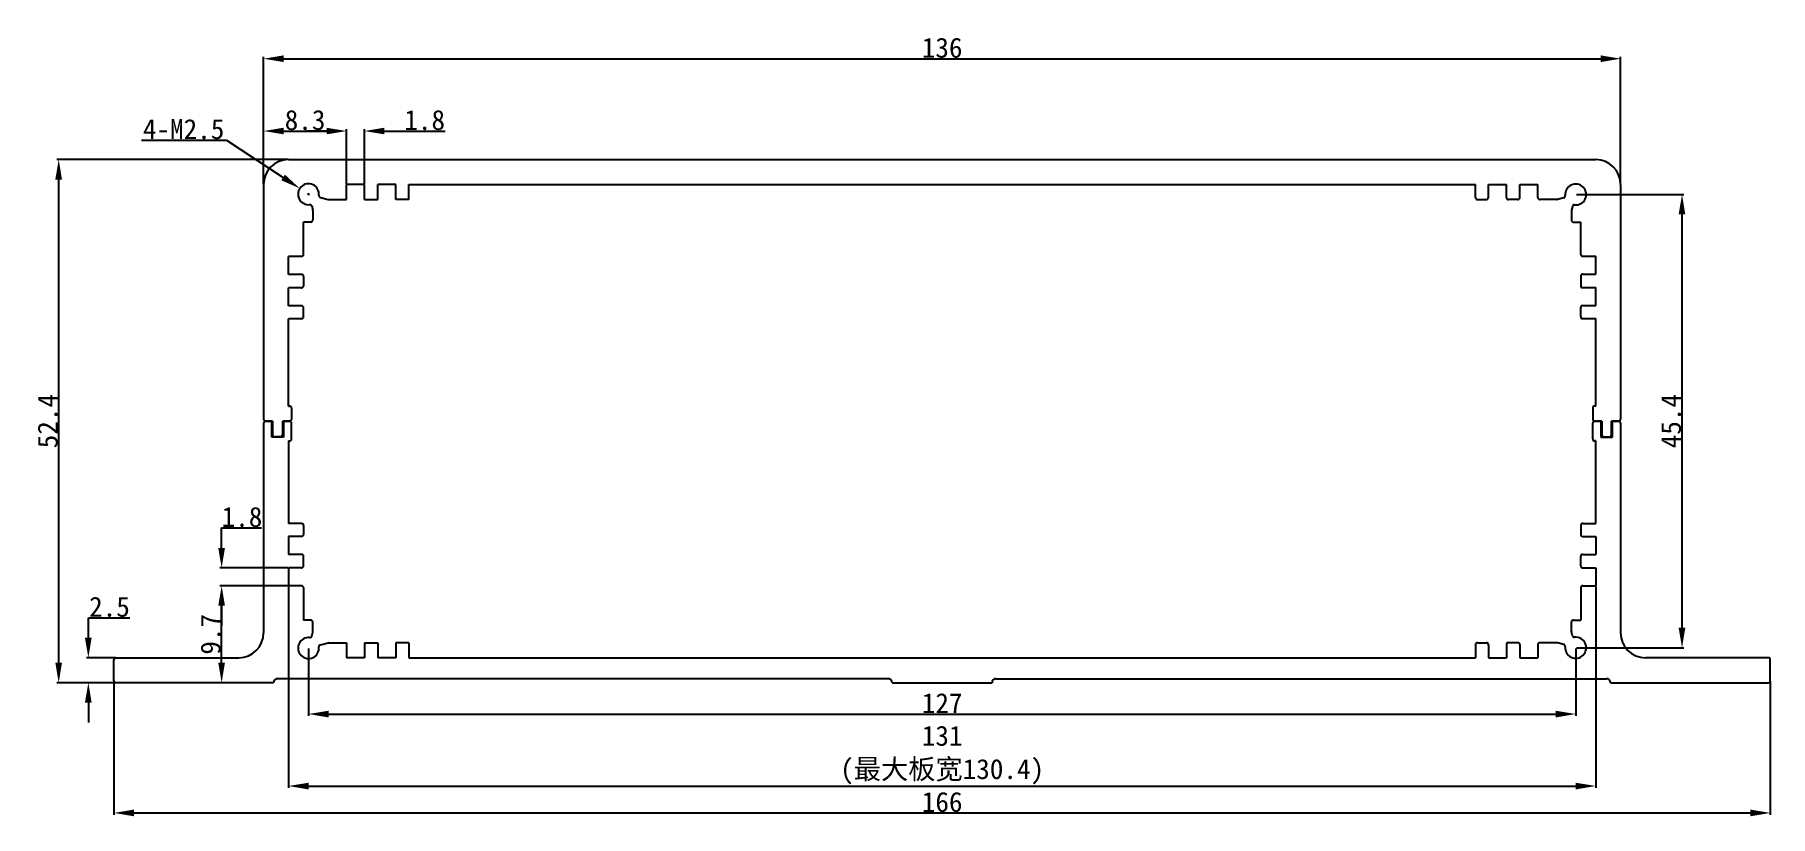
# Model space of a CAD drawing. Header units: inches. Extents: x 1073 to 1247, y 93 to 171.
import ezdxf

# ---------------------------------------------------------------- set-up
doc = ezdxf.new("R2010")
doc.units = ezdxf.units.IN
doc.header["$MEASUREMENT"] = 0
doc.header["$PDMODE"] = 3
for name, color, linetype, lineweight in [('1', 30, 'Continuous', 13), ('标注线', 7, 'Continuous', 13), ('粗实线', 7, 'Continuous', 25)]:
    doc.layers.add(name, color=color, linetype=linetype, lineweight=lineweight)
doc.styles.get("Standard").update_dxf_attribs({"font": 'simhei.ttf'})
doc.dimstyles.new('副本 Standard', dxfattribs={"dimtxt": 2, "dimasz": 2, "dimexe": 0.18, "dimexo": 0.0625, "dimgap": 0.09, "dimtad": 1, "dimtoh": 1, "dimdec": 7, "dimdsep": 46, "dimtxsty": 'Standard', "dimcen": 0.09, "dimadec": 0, "dimazin": 0, "dimtfac": 1, "dimtdec": 7, "dimtofl": 0, "dimtmove": 0, "dimatfit": 3, "dimfxl": 1, "dimtolj": 1, "dimtzin": 0, "dimarcsym": 0})

# ---------------------------------------------------------------- blocks, each defined once
blk = doc.blocks.new('*D106')
at = {"layer": 'Defpoints', "color": 0, "transparency": 16777216}
for p in [(1232, 168.5), (1096, 155.9), (1232, 155.9)]:
    blk.add_point(p, dxfattribs=at)
at = {"layer": '标注线', "color": 0, "lineweight": -2, "transparency": 16777216}
for p, q in [((1096, 155.96), (1096, 168.68)), ((1098, 168.5), (1230, 168.5)), ((1232, 155.96), (1232, 168.68))]:
    blk.add_line(p, q, dxfattribs=at)
at = {"layer": '标注线', "color": 0, "transparency": 16777216}
for points in [[(1098, 168.84), (1098, 168.17), (1096, 168.5)], [(1230, 168.84), (1230, 168.17), (1232, 168.5)]]:
    blk.add_solid(points, dxfattribs=at)
at = {"layer": '标注线', "color": 0, "transparency": 16777216, "insert": (1164, 169.59), "char_height": 2, "attachment_point": 5}
blk.add_mtext('\\A1;136', dxfattribs=at)
blk = doc.blocks.new('*D107')
at = {"layer": 'Defpoints', "color": 0, "transparency": 16777216}
for p in [(1075.46, 158.4), (1098.5, 158.4), (1081.2, 106)]:
    blk.add_point(p, dxfattribs=at)
at = {"layer": '标注线', "color": 0, "lineweight": -2, "transparency": 16777216}
for p, q in [((1098.43, 158.4), (1075.28, 158.4)), ((1075.46, 108), (1075.46, 156.4)), ((1081.13, 106), (1075.28, 106))]:
    blk.add_line(p, q, dxfattribs=at)
at = {"layer": '标注线', "color": 0, "transparency": 16777216}
for points in [[(1075.12, 156.4), (1075.79, 156.4), (1075.46, 158.4)], [(1075.12, 108), (1075.79, 108), (1075.46, 106)]]:
    blk.add_solid(points, dxfattribs=at)
at = {"layer": '标注线', "color": 0, "transparency": 16777216, "insert": (1074.37, 132.2), "char_height": 2, "attachment_point": 5, "rotation": 90}
blk.add_mtext('\\A1;52.4', dxfattribs=at)
blk = doc.blocks.new('*D110')
at = {"layer": 'Defpoints', "color": 0, "transparency": 16777216}
for p in [(1081, 106.2), (1247, 106.2), (1247, 92.95)]:
    blk.add_point(p, dxfattribs=at)
at = {"layer": '标注线', "color": 0, "lineweight": -2, "transparency": 16777216}
for p, q in [((1081, 106.14), (1081, 92.77)), ((1247, 106.14), (1247, 92.77)), ((1083, 92.95), (1245, 92.95))]:
    blk.add_line(p, q, dxfattribs=at)
at = {"layer": '标注线', "color": 0, "transparency": 16777216}
for points in [[(1083, 93.29), (1083, 92.62), (1081, 92.95)], [(1245, 93.29), (1245, 92.62), (1247, 92.95)]]:
    blk.add_solid(points, dxfattribs=at)
at = {"layer": '标注线', "color": 0, "transparency": 16777216, "insert": (1164, 94.04), "char_height": 2, "attachment_point": 5}
blk.add_mtext('\\A1;166', dxfattribs=at)
blk = doc.blocks.new('*D111')
at = {"layer": '1', "color": 0, "lineweight": -2, "transparency": 16777216}
for p, q in [((1098.5, 115.64), (1098.5, 95.47)), ((1229.5, 115.64), (1229.5, 95.47)), ((1100.5, 95.65), (1227.5, 95.65))]:
    blk.add_line(p, q, dxfattribs=at)
at = {"layer": '1', "color": 0, "transparency": 16777216}
for points in [[(1100.5, 95.98), (1100.5, 95.31), (1098.5, 95.65)], [(1227.5, 95.98), (1227.5, 95.31), (1229.5, 95.65)]]:
    blk.add_solid(points, dxfattribs=at)
at = {"layer": 'Defpoints', "color": 0, "transparency": 16777216}
for p in [(1098.5, 115.7), (1229.5, 115.7), (1229.5, 95.65)]:
    blk.add_point(p, dxfattribs=at)
at = {"layer": '1', "color": 0, "transparency": 16777216, "insert": (1164, 98.75), "char_height": 2, "attachment_point": 5}
blk.add_mtext('\\A1;131\\P(最大板宽130.4)', dxfattribs=at)
blk = doc.blocks.new('*D113')
at = {"layer": 'Defpoints', "color": 0, "transparency": 16777216}
for p in [(1078.43, 108.5), (1081.2, 108.5), (1081.2, 106)]:
    blk.add_point(p, dxfattribs=at)
at = {"layer": '标注线', "color": 0, "lineweight": -2, "transparency": 16777216}
for p, q in [((1078.43, 110.5), (1078.43, 112.5)), ((1078.43, 112.5), (1082.59, 112.5)), ((1081.13, 108.5), (1078.25, 108.5)), ((1081.13, 106), (1078.25, 106)), ((1078.43, 104), (1078.43, 102))]:
    blk.add_line(p, q, dxfattribs=at)
at = {"layer": '标注线', "color": 0, "transparency": 16777216}
for points in [[(1078.09, 110.5), (1078.76, 110.5), (1078.43, 108.5)], [(1078.09, 104), (1078.76, 104), (1078.43, 106)]]:
    blk.add_solid(points, dxfattribs=at)
at = {"layer": '标注线', "color": 0, "transparency": 16777216, "insert": (1080.55, 113.59), "char_height": 2, "attachment_point": 5}
blk.add_mtext('\\A1;2.5', dxfattribs=at)
blk = doc.blocks.new('*D114')
at = {"layer": 'Defpoints', "color": 0, "transparency": 16777216}
for p in [(1100.5, 109.47), (1227.5, 109.5), (1227.5, 102.86)]:
    blk.add_point(p, dxfattribs=at)
at = {"layer": '标注线', "color": 0, "lineweight": -2, "transparency": 16777216}
for p, q in [((1100.5, 109.41), (1100.5, 102.68)), ((1227.5, 109.44), (1227.5, 102.68)), ((1102.5, 102.86), (1225.5, 102.86))]:
    blk.add_line(p, q, dxfattribs=at)
at = {"layer": '标注线', "color": 0, "transparency": 16777216}
for points in [[(1102.5, 103.19), (1102.5, 102.52), (1100.5, 102.86)], [(1225.5, 103.19), (1225.5, 102.52), (1227.5, 102.86)]]:
    blk.add_solid(points, dxfattribs=at)
at = {"layer": '标注线', "color": 0, "transparency": 16777216, "insert": (1164, 103.95), "char_height": 2, "attachment_point": 5}
blk.add_mtext('\\A1;127', dxfattribs=at)
blk = doc.blocks.new('*D118')
at = {"layer": 'Defpoints', "color": 0, "transparency": 16777216}
for p in [(1227.5, 154.9), (1238.15, 154.9), (1227.5, 109.5)]:
    blk.add_point(p, dxfattribs=at)
at = {"layer": '标注线', "color": 0, "lineweight": -2, "transparency": 16777216}
for p, q in [((1227.56, 154.9), (1238.33, 154.9)), ((1238.15, 111.5), (1238.15, 152.9)), ((1227.56, 109.5), (1238.33, 109.5))]:
    blk.add_line(p, q, dxfattribs=at)
at = {"layer": '标注线', "color": 0, "transparency": 16777216}
for points in [[(1237.81, 152.9), (1238.48, 152.9), (1238.15, 154.9)], [(1237.81, 111.5), (1238.48, 111.5), (1238.15, 109.5)]]:
    blk.add_solid(points, dxfattribs=at)
at = {"layer": '标注线', "color": 0, "transparency": 16777216, "insert": (1237.06, 132.2), "char_height": 2, "attachment_point": 5, "rotation": 90}
blk.add_mtext('\\A1;45.4', dxfattribs=at)
blk = doc.blocks.new('*D120')
at = {"layer": 'Defpoints', "color": 0, "transparency": 16777216}
for p in [(1091.79, 115.7), (1098.5, 115.7), (1094.79, 106)]:
    blk.add_point(p, dxfattribs=at)
at = {"layer": '标注线', "color": 0, "lineweight": -2, "transparency": 16777216}
for p, q in [((1098.43, 115.7), (1091.61, 115.7)), ((1091.79, 108), (1091.79, 113.7)), ((1094.72, 106), (1091.61, 106))]:
    blk.add_line(p, q, dxfattribs=at)
at = {"layer": '标注线', "color": 0, "transparency": 16777216}
for points in [[(1091.45, 113.7), (1092.12, 113.7), (1091.79, 115.7)], [(1091.45, 108), (1092.12, 108), (1091.79, 106)]]:
    blk.add_solid(points, dxfattribs=at)
at = {"layer": '标注线', "color": 0, "transparency": 16777216, "insert": (1090.7, 110.85), "char_height": 2, "attachment_point": 5, "rotation": 90}
blk.add_mtext('\\A1;9.7', dxfattribs=at)
blk = doc.blocks.new('*D121')
at = {"layer": 'Defpoints', "color": 0, "transparency": 16777216}
for p in [(1091.79, 117.5), (1098.5, 117.5), (1098.5, 115.7)]:
    blk.add_point(p, dxfattribs=at)
at = {"layer": '标注线', "color": 0, "lineweight": -2, "transparency": 16777216}
for p, q in [((1091.79, 119.5), (1091.79, 121.5)), ((1091.79, 121.5), (1095.79, 121.5)), ((1098.43, 117.5), (1091.61, 117.5)), ((1098.43, 115.7), (1091.61, 115.7)), ((1091.79, 113.7), (1091.79, 111.7))]:
    blk.add_line(p, q, dxfattribs=at)
at = {"layer": '标注线', "color": 0, "transparency": 16777216}
for points in [[(1091.45, 119.5), (1092.12, 119.5), (1091.79, 117.5)], [(1091.45, 113.7), (1092.12, 113.7), (1091.79, 115.7)]]:
    blk.add_solid(points, dxfattribs=at)
at = {"layer": '标注线', "color": 0, "transparency": 16777216, "insert": (1093.83, 122.59), "char_height": 2, "attachment_point": 5}
blk.add_mtext('\\A1;1.8', dxfattribs=at)
blk = doc.blocks.new('*D122')
at = {"layer": 'Defpoints', "color": 0, "transparency": 16777216}
for p in [(1104.3, 161.26), (1096, 155.9), (1104.3, 155.9)]:
    blk.add_point(p, dxfattribs=at)
at = {"layer": '标注线', "color": 0, "lineweight": -2, "transparency": 16777216}
for p, q in [((1096, 155.96), (1096, 161.44)), ((1098, 161.26), (1102.3, 161.26)), ((1104.3, 155.96), (1104.3, 161.44))]:
    blk.add_line(p, q, dxfattribs=at)
at = {"layer": '标注线', "color": 0, "transparency": 16777216}
for points in [[(1098, 161.59), (1098, 160.93), (1096, 161.26)], [(1102.3, 161.59), (1102.3, 160.93), (1104.3, 161.26)]]:
    blk.add_solid(points, dxfattribs=at)
at = {"layer": '标注线', "color": 0, "transparency": 16777216, "insert": (1100.15, 162.35), "char_height": 2, "attachment_point": 5}
blk.add_mtext('\\A1;8.3', dxfattribs=at)
blk = doc.blocks.new('*D123')
at = {"layer": 'Defpoints', "color": 0, "transparency": 16777216}
for p in [(1106.1, 161.26), (1104.3, 155.9), (1106.1, 155.9)]:
    blk.add_point(p, dxfattribs=at)
at = {"layer": '标注线', "color": 0, "lineweight": -2, "transparency": 16777216}
for p, q in [((1102.3, 161.26), (1100.3, 161.26)), ((1104.3, 155.96), (1104.3, 161.44)), ((1106.1, 155.96), (1106.1, 161.44)), ((1108.1, 161.26), (1114.19, 161.26))]:
    blk.add_line(p, q, dxfattribs=at)
at = {"layer": '标注线', "color": 0, "transparency": 16777216}
for points in [[(1102.3, 161.59), (1102.3, 160.93), (1104.3, 161.26)], [(1108.1, 161.59), (1108.1, 160.93), (1106.1, 161.26)]]:
    blk.add_solid(points, dxfattribs=at)
at = {"layer": '标注线', "color": 0, "transparency": 16777216, "insert": (1112.14, 162.35), "char_height": 2, "attachment_point": 5}
blk.add_mtext('\\A1;1.8', dxfattribs=at)
blk = doc.blocks.new('*D124')
at = {"layer": 'Defpoints', "color": 0, "transparency": 16777216}
for p in [(1099.62, 155.51), (1100.5, 154.93)]:
    blk.add_point(p, dxfattribs=at)
at = {"layer": '标注线', "color": 0, "lineweight": -2, "transparency": 16777216}
for p, q in [((1083.77, 160.35), (1092.29, 160.35)), ((1092.29, 160.35), (1097.95, 156.61)), ((1100.41, 154.93), (1100.59, 154.93)), ((1100.5, 154.84), (1100.5, 155.02))]:
    blk.add_line(p, q, dxfattribs=at)
at = {"layer": '标注线', "color": 0, "transparency": 16777216}
blk.add_solid([(1098.13, 156.89), (1097.77, 156.33), (1099.62, 155.51)], dxfattribs=at)
at = {"layer": '标注线', "color": 0, "transparency": 16777216, "insert": (1087.98, 161.44), "char_height": 2, "attachment_point": 5}
blk.add_mtext('\\A1;4-M2.5', dxfattribs=at)

msp = doc.modelspace()

# ---------------------------------------------------------------- linework, layer by layer
at = {"layer": '粗实线'}
for p, q in [((1098.49627469, 158.40189669), (1229.49627469, 158.40189669)), ((1095.99627469, 155.90189669), (1095.99627469, 132.41189669)), ((1106.09627469, 155.90189669), (1104.29627469, 155.90189669)), ((1104.29627469, 154.40189669), (1104.29627469, 155.90189669)), ((1106.09627469, 154.40189669), (1106.09627469, 155.90189669)), ((1109.24627469, 155.90189669), (1107.44627469, 155.90189669)), ((1107.44627469, 154.40189669), (1107.44627469, 155.90189669)), ((1109.24627469, 154.40189669), (1109.24627469, 155.90189669)), ((1110.54627469, 155.90189669), (1217.44627469, 155.90189669)), ((1110.54627469, 154.40189669), (1110.54627469, 155.90189669)), ((1217.44627469, 154.60189669), (1217.44627469, 155.90189669)), ((1218.74627469, 155.90189669), (1220.54627469, 155.90189669)), ((1218.74627469, 154.60189669), (1218.74627469, 155.90189669)), ((1220.54627469, 154.60189669), (1220.54627469, 155.90189669)), ((1221.89627469, 155.90189669), (1223.69627469, 155.90189669)), ((1221.89627469, 154.60189669), (1221.89627469, 155.90189669)), ((1223.69627469, 154.60189669), (1223.69627469, 155.90189669)), ((1231.99627469, 155.90189669), (1231.99627469, 132.41189669)), ((1100.81563055, 153.74062346), (1100.9200389, 153.35096618)), ((1100.92685374, 153.29920237), (1100.92685374, 152.33247573)), ((1101.68812697, 154.61311988), (1102.45098933, 154.40871152)), ((1102.50275314, 154.40189669), (1104.29627469, 154.40189669)), ((1106.09627469, 154.40189669), (1107.44627469, 154.40189669)), ((1110.54627469, 154.40189669), (1109.24627469, 154.40189669)), ((1217.64627469, 154.40189669), (1218.54627469, 154.40189669)), ((1221.69627469, 154.40189669), (1220.74627469, 154.40189669)), ((1225.60391879, 154.40189669), (1223.89627469, 154.40189669)), ((1226.30442242, 154.58254083), (1225.6556826, 154.40871152)), ((1227.06569565, 153.26862333), (1227.06569565, 152.33247573)), ((1227.17691884, 153.71004442), (1227.07251049, 153.32038713)), ((1099.99627469, 148.90189669), (1099.99627469, 152.13247573)), ((1100.72685374, 152.13247573), (1099.99627469, 152.13247573)), ((1227.26569565, 152.13247573), (1227.99627469, 152.13247573)), ((1227.99627469, 148.92189669), (1227.99627469, 152.13247573)), ((1098.49627469, 146.90189669), (1098.49627469, 148.70189669)), ((1099.79627469, 148.70189669), (1098.49627469, 148.70189669)), ((1228.19627469, 148.72189669), (1229.49627469, 148.72189669)), ((1229.49627469, 146.92189669), (1229.49627469, 148.72189669)), ((1099.79627469, 146.90189669), (1098.49627469, 146.90189669)), ((1099.99627469, 146.70189669), (1099.99627469, 145.75189669)), ((1227.99627469, 146.72189669), (1227.99627469, 145.77189669)), ((1228.19627469, 146.92189669), (1229.49627469, 146.92189669)), ((1098.49627469, 143.75189669), (1098.49627469, 145.55189669)), ((1099.79627469, 145.55189669), (1098.49627469, 145.55189669)), ((1228.19627469, 145.57189669), (1229.49627469, 145.57189669)), ((1229.49627469, 143.77189669), (1229.49627469, 145.57189669)), ((1099.79627469, 143.75189669), (1098.49627469, 143.75189669)), ((1099.99627469, 142.65189669), (1099.99627469, 143.55189669)), ((1227.99627469, 142.67189669), (1227.99627469, 143.57189669)), ((1228.19627469, 143.77189669), (1229.49627469, 143.77189669)), ((1098.49627469, 133.71189669), (1098.49627469, 142.45189669)), ((1099.79627469, 142.45189669), (1098.49627469, 142.45189669)), ((1228.19627469, 142.47189669), (1229.49627469, 142.47189669)), ((1229.49627469, 133.71189669), (1229.49627469, 142.47189669)), ((1096.19627469, 132.21189669), (1096.91627469, 132.21189669)), ((1096.91627469, 130.81189669), (1096.91627469, 132.21189669)), ((1097.87627469, 132.21189669), (1098.59627469, 132.21189669)), ((1097.87627469, 132.21189669), (1097.87627469, 130.81189669)), ((1098.49627469, 133.71189669), (1098.59627469, 133.71189669)), ((1098.79627469, 133.51189669), (1098.79627469, 132.41189669)), ((1229.19627469, 133.51189669), (1229.19627469, 132.41189669)), ((1229.49627469, 133.71189669), (1229.39627469, 133.71189669)), ((1230.11627469, 132.21189669), (1229.39627469, 132.21189669)), ((1230.11627469, 132.21189669), (1230.11627469, 130.81189669)), ((1231.79627469, 132.21189669), (1231.07627469, 132.21189669)), ((1231.07627469, 130.81189669), (1231.07627469, 132.21189669)), ((1095.99627469, 131.99189669), (1095.99627469, 111.00189669)), ((1096.81627469, 132.19189669), (1096.19627469, 132.19189669)), ((1096.81627469, 130.59189669), (1096.81627469, 132.19189669)), ((1097.97627469, 130.59189669), (1096.81627469, 130.59189669)), ((1097.67627469, 130.61189669), (1097.11627469, 130.61189669)), ((1098.59627469, 132.19189669), (1097.97627469, 132.19189669)), ((1097.97627469, 132.19189669), (1097.97627469, 130.59189669)), ((1098.79627469, 130.41189669), (1098.79627469, 131.99189669)), ((1229.19627469, 130.41189669), (1229.19627469, 131.99189669)), ((1229.39627469, 132.19189669), (1230.01627469, 132.19189669)), ((1230.01627469, 132.19189669), (1230.01627469, 130.59189669)), ((1230.01627469, 130.59189669), (1231.17627469, 130.59189669)), ((1230.31627469, 130.61189669), (1230.87627469, 130.61189669)), ((1231.17627469, 130.59189669), (1231.17627469, 132.19189669)), ((1231.17627469, 132.19189669), (1231.79627469, 132.19189669)), ((1231.99627469, 131.99189669), (1231.99627469, 111.00189669)), ((1098.49627469, 130.21189669), (1098.49627469, 121.95189669)), ((1098.49627469, 130.21189669), (1098.59627469, 130.21189669)), ((1229.49627469, 130.21189669), (1229.39627469, 130.21189669)), ((1229.49627469, 121.95189669), (1229.49627469, 130.21189669)), ((1099.79627469, 121.95189669), (1098.49627469, 121.95189669)), ((1228.19627469, 121.95189669), (1229.49627469, 121.95189669)), ((1098.49627469, 120.65189669), (1098.49627469, 118.85189669)), ((1099.79627469, 120.65189669), (1098.49627469, 120.65189669)), ((1099.99627469, 121.75189669), (1099.99627469, 120.85189669)), ((1227.99627469, 121.75189669), (1227.99627469, 120.85189669)), ((1228.19627469, 120.65189669), (1229.49627469, 120.65189669)), ((1229.49627469, 120.65189669), (1229.49627469, 118.85189669)), ((1099.79627469, 118.85189669), (1098.49627469, 118.85189669)), ((1099.99627469, 117.70189669), (1099.99627469, 118.65189669)), ((1227.99627469, 117.70189669), (1227.99627469, 118.65189669)), ((1228.19627469, 118.85189669), (1229.49627469, 118.85189669)), ((1098.49627469, 117.50189669), (1098.49627469, 115.70189669)), ((1099.79627469, 117.50189669), (1098.49627469, 117.50189669)), ((1228.19627469, 117.50189669), (1229.49627469, 117.50189669)), ((1229.49627469, 117.50189669), (1229.49627469, 115.70189669)), ((1099.79627469, 115.70189669), (1098.49627469, 115.70189669)), ((1099.99627469, 115.50189669), (1099.99627469, 112.27131765)), ((1227.99627469, 115.50189669), (1227.99627469, 112.27131765)), ((1228.19627469, 115.70189669), (1229.49627469, 115.70189669)), ((1100.72685374, 112.27131765), (1099.99627469, 112.27131765)), ((1100.92685374, 111.10459101), (1100.92685374, 112.07131765)), ((1227.06569565, 111.13517005), (1227.06569565, 112.07131765)), ((1227.26569565, 112.27131765), (1227.99627469, 112.27131765)), ((1100.81563055, 110.66316992), (1100.9200389, 111.0528272)), ((1101.68812697, 109.7906735), (1102.45098933, 109.99508185)), ((1102.50275314, 110.00189669), (1104.29627469, 110.00189669)), ((1104.29627469, 110.00189669), (1104.29627469, 108.50189669)), ((1106.09627469, 110.00189669), (1107.44627469, 110.00189669)), ((1106.09627469, 110.00189669), (1106.09627469, 108.50189669)), ((1107.44627469, 110.00189669), (1107.44627469, 108.50189669)), ((1109.24627469, 110.00189669), (1109.24627469, 108.50189669)), ((1110.54627469, 110.00189669), (1109.24627469, 110.00189669)), ((1110.54627469, 110.00189669), (1110.54627469, 108.50189669)), ((1217.44627469, 109.80189669), (1217.44627469, 108.50189669)), ((1217.64627469, 110.00189669), (1218.54627469, 110.00189669)), ((1218.74627469, 109.80189669), (1218.74627469, 108.50189669)), ((1220.54627469, 109.80189669), (1220.54627469, 108.50189669)), ((1221.69627469, 110.00189669), (1220.74627469, 110.00189669)), ((1221.89627469, 109.80189669), (1221.89627469, 108.50189669)), ((1223.69627469, 109.80189669), (1223.69627469, 108.50189669)), ((1225.60391879, 110.00189669), (1223.89627469, 110.00189669)), ((1226.30442242, 109.82125254), (1225.6556826, 109.99508185)), ((1227.17691884, 110.69374896), (1227.07251049, 111.08340624)), ((1080.99627469, 106.20189669), (1080.99627469, 108.30189669)), ((1081.19627469, 108.50189669), (1093.49627469, 108.50189669)), ((1106.09627469, 108.50189669), (1104.29627469, 108.50189669)), ((1109.24627469, 108.50189669), (1107.44627469, 108.50189669)), ((1110.54627469, 108.50189669), (1217.44627469, 108.50189669)), ((1218.74627469, 108.50189669), (1220.54627469, 108.50189669)), ((1221.89627469, 108.50189669), (1223.69627469, 108.50189669)), ((1246.79627469, 108.50189669), (1234.49627469, 108.50189669)), ((1246.99627469, 106.20189669), (1246.99627469, 108.30189669)), ((1158.59627469, 106.40189669), (1097.39627469, 106.40189669)), ((1169.39627469, 106.40189669), (1230.59627469, 106.40189669)), ((1096.99627469, 106.00189669), (1081.19627469, 106.00189669)), ((1158.99627469, 106.00189669), (1168.99627469, 106.00189669)), ((1230.99627469, 106.00189669), (1246.79627469, 106.00189669))]:
    msp.add_line(p, q, dxfattribs=at)
for centre, radius, start, end in [((1098.49627469, 155.90189669), 2.5, 90, 180), ((1229.49627469, 155.90189669), 2.5, 0, 90), ((1100.49627469, 154.93247573), 1.05, 354.2068962213, 275.7931037787), ((1101.73989078, 154.80630504), 0.2, 174.2068962213, 255), ((1227.49627469, 154.90189669), 1.05, 264.2068962213, 185.7931037787), ((1100.62244538, 153.68885965), 0.2, 15, 95.7931037787), ((1100.72685374, 153.29920237), 0.2, 0, 15), ((1102.50275314, 154.60189669), 0.2, 255, 270), ((1217.64627469, 154.60189669), 0.2, 180, 270), ((1218.54627469, 154.60189669), 0.2, 270, 0), ((1220.74627469, 154.60189669), 0.2, 180, 270), ((1221.69627469, 154.60189669), 0.2, 270, 0), ((1223.89627469, 154.60189669), 0.2, 180, 270), ((1225.60391879, 154.60189669), 0.2, 270, 285), ((1226.25265861, 154.775726), 0.2, 285, 5.7931037787), ((1227.26569565, 153.26862333), 0.2, 165, 180), ((1227.37010401, 153.65828061), 0.2, 84.2068962213, 165), ((1100.72685374, 152.33247573), 0.2, 270, 0), ((1227.26569565, 152.33247573), 0.2, 180, 270), ((1099.79627469, 148.90189669), 0.2, 270, 0), ((1228.19627469, 148.92189669), 0.2, 180, 270), ((1099.79627469, 146.70189669), 0.2, 0, 90), ((1228.19627469, 146.72189669), 0.2, 90, 180), ((1099.79627469, 145.75189669), 0.2, 270, 0), ((1228.19627469, 145.77189669), 0.2, 180, 270), ((1099.79627469, 143.55189669), 0.2, 0, 90), ((1099.79627469, 142.65189669), 0.2, 270, 0), ((1228.19627469, 143.57189669), 0.2, 90, 180), ((1228.19627469, 142.67189669), 0.2, 180, 270), ((1096.19627469, 132.41189669), 0.2, 180, 270), ((1098.59627469, 133.51189669), 0.2, 0, 90), ((1098.59627469, 132.41189669), 0.2, 270, 0), ((1229.39627469, 133.51189669), 0.2, 90, 180), ((1229.39627469, 132.41189669), 0.2, 180, 270), ((1231.79627469, 132.41189669), 0.2, 270, 0), ((1096.19627469, 131.99189669), 0.2, 90, 180), ((1097.11627469, 130.81189669), 0.2, 180, 270.0000000001), ((1097.67627469, 130.81189669), 0.2, 269.9999999999, 0), ((1098.59627469, 131.99189669), 0.2, 0, 90), ((1229.39627469, 131.99189669), 0.2, 90, 180), ((1230.31627469, 130.81189669), 0.2, 180, 270.0000000001), ((1230.87627469, 130.81189669), 0.2, 269.9999999999, 0), ((1231.79627469, 131.99189669), 0.2, 0, 90), ((1098.59627469, 130.41189669), 0.2, 270, 0), ((1229.39627469, 130.41189669), 0.2, 180, 270), ((1099.79627469, 121.75189669), 0.2, 0, 90), ((1228.19627469, 121.75189669), 0.2, 90, 180), ((1099.79627469, 120.85189669), 0.2, 270, 0), ((1228.19627469, 120.85189669), 0.2, 180, 270), ((1099.79627469, 118.65189669), 0.2, 0, 90), ((1228.19627469, 118.65189669), 0.2, 90, 180), ((1099.79627469, 117.70189669), 0.2, 270, 0), ((1228.19627469, 117.70189669), 0.2, 180, 270), ((1099.79627469, 115.50189669), 0.2, 0, 90), ((1228.19627469, 115.50189669), 0.2, 90, 180), ((1100.72685374, 112.07131765), 0.2, 0, 90), ((1227.26569565, 112.07131765), 0.2, 90, 180), ((1093.49627469, 111.00189669), 2.5, 270, 0), ((1100.49627469, 109.47131765), 1.05, 84.2068962213, 5.7931037787), ((1100.62244538, 110.71493373), 0.2, 264.2068962213, 345), ((1100.72685374, 111.10459101), 0.2, 345, 0), ((1101.73989078, 109.59748833), 0.2, 105, 185.7931037787), ((1102.50275314, 109.80189669), 0.2, 90, 105), ((1217.64627469, 109.80189669), 0.2, 90, 180), ((1218.54627469, 109.80189669), 0.2, 0, 90), ((1220.74627469, 109.80189669), 0.2, 90, 180), ((1221.69627469, 109.80189669), 0.2, 0, 90), ((1223.89627469, 109.80189669), 0.2, 90, 180), ((1225.60391879, 109.80189669), 0.2, 75, 90), ((1226.25265861, 109.62806738), 0.2, 354.2068962213, 75), ((1227.49627469, 109.50189669), 1.05, 174.2068962213, 95.7931037787), ((1227.26569565, 111.13517005), 0.2, 180, 195), ((1227.37010401, 110.74551277), 0.2, 195, 275.7931037787), ((1234.49627469, 111.00189669), 2.5, 180, 270), ((1081.19627469, 108.30189669), 0.2, 90, 180), ((1246.79627469, 108.30189669), 0.2, 0, 90), ((1081.19627469, 106.20189669), 0.2, 180, 270), ((1097.39627469, 106.00189669), 0.4, 90, 180), ((1158.59627469, 106.00189669), 0.4, 0, 90), ((1169.39627469, 106.00189669), 0.4, 90, 180), ((1230.59627469, 106.00189669), 0.4, 0, 90), ((1246.79627469, 106.20189669), 0.2, 270, 0)]:
    msp.add_arc(centre, radius, start, end, dxfattribs=at)

# ---------------------------------------------------------------- dimensions: what is measured, and where the dimension line sits
at = {"layer": '1'}
dim = msp.add_linear_dim(base=(1229.4962746945, 95.64650423), p1=(1098.4962746945, 115.7018966883), p2=(1229.4962746945, 115.7018966883), text='<>\\P(最大板宽130.4)', dimstyle='副本 Standard', dxfattribs=at)
dim.commit()
dim.dimension.update_dxf_attribs({"geometry": '*D111', "text_midpoint": (1163.9962746945, 98.7514855034)})
at = {"layer": '标注线'}
for base, p1, p2, picture, middle in [((1231.9962746945, 168.5044089494), (1095.9962746945, 155.9018966883), (1231.9962746945, 155.9018966883), '*D106', (1163.9962746945, 169.5944089494)), ((1104.29627469, 161.26105075), (1095.99627469, 155.90189669), (1104.29627469, 155.90189669), '*D122', (1100.14627469, 162.35105075)), ((1106.09627469, 161.26105075), (1104.29627469, 155.90189669), (1106.09627469, 155.90189669), '*D123', (1112.14133087, 162.35105075)), ((1227.4962746945, 102.8580379012), (1100.4962746945, 109.4713176459), (1227.4962746945, 109.5018966883), '*D114', (1163.9962746945, 103.9480379012))]:
    dim = msp.add_linear_dim(base=base, p1=p1, p2=p2, dimstyle='副本 Standard', dxfattribs=at)
    dim.commit()
    dim.dimension.update_dxf_attribs({"geometry": picture, "text_midpoint": middle})
dim = msp.add_radius_dim(center=(1100.49627469, 154.93247573), mpoint=(1099.61998083, 155.51092976), text='4-M2.5', dimstyle='副本 Standard', dxfattribs=at)
dim.commit()
dim.dimension.update_dxf_attribs({"geometry": '*D124', "text_midpoint": (1087.98431612, 160.34729842), "dimtype": 164})
for base, p1, p2, picture, middle in [((1075.4577023034, 158.4018966883), (1081.1962746945, 106.0018966883), (1098.4962746945, 158.4018966883), '*D107', (1074.3677023034, 132.2018966883)), ((1238.14663124, 154.90189669), (1227.49627469, 109.50189669), (1227.49627469, 154.90189669), '*D118', (1237.05663124, 132.20189669)), ((1091.78613879, 117.50189669), (1098.49627469, 115.70189669), (1098.49627469, 117.50189669), '*D121', (1093.83119497, 122.59189669)), ((1078.42808059, 108.50189669), (1081.19627469, 106.00189669), (1081.19627469, 108.50189669), '*D113', (1080.55178845, 113.59189669)), ((1091.78613879, 115.70189669), (1094.78539886, 106.00189669), (1098.49627469, 115.70189669), '*D120', (1090.69613879, 110.85189669))]:
    dim = msp.add_linear_dim(base=base, p1=p1, p2=p2, angle=90, dimstyle='副本 Standard', dxfattribs=at)
    dim.commit()
    dim.dimension.update_dxf_attribs({"geometry": picture, "text_midpoint": middle})
dim = msp.add_linear_dim(base=(1246.9962746945, 92.9526209515), p1=(1080.9962746945, 106.2018966883), p2=(1246.9962746945, 106.2018966883), dimstyle='副本 Standard', dxfattribs=at)
dim.commit()
dim.dimension.update_dxf_attribs({"geometry": '*D110', "text_midpoint": (1163.9962746945, 92.9526209515), "dimtype": 160})

doc.saveas('drawing.dxf')
